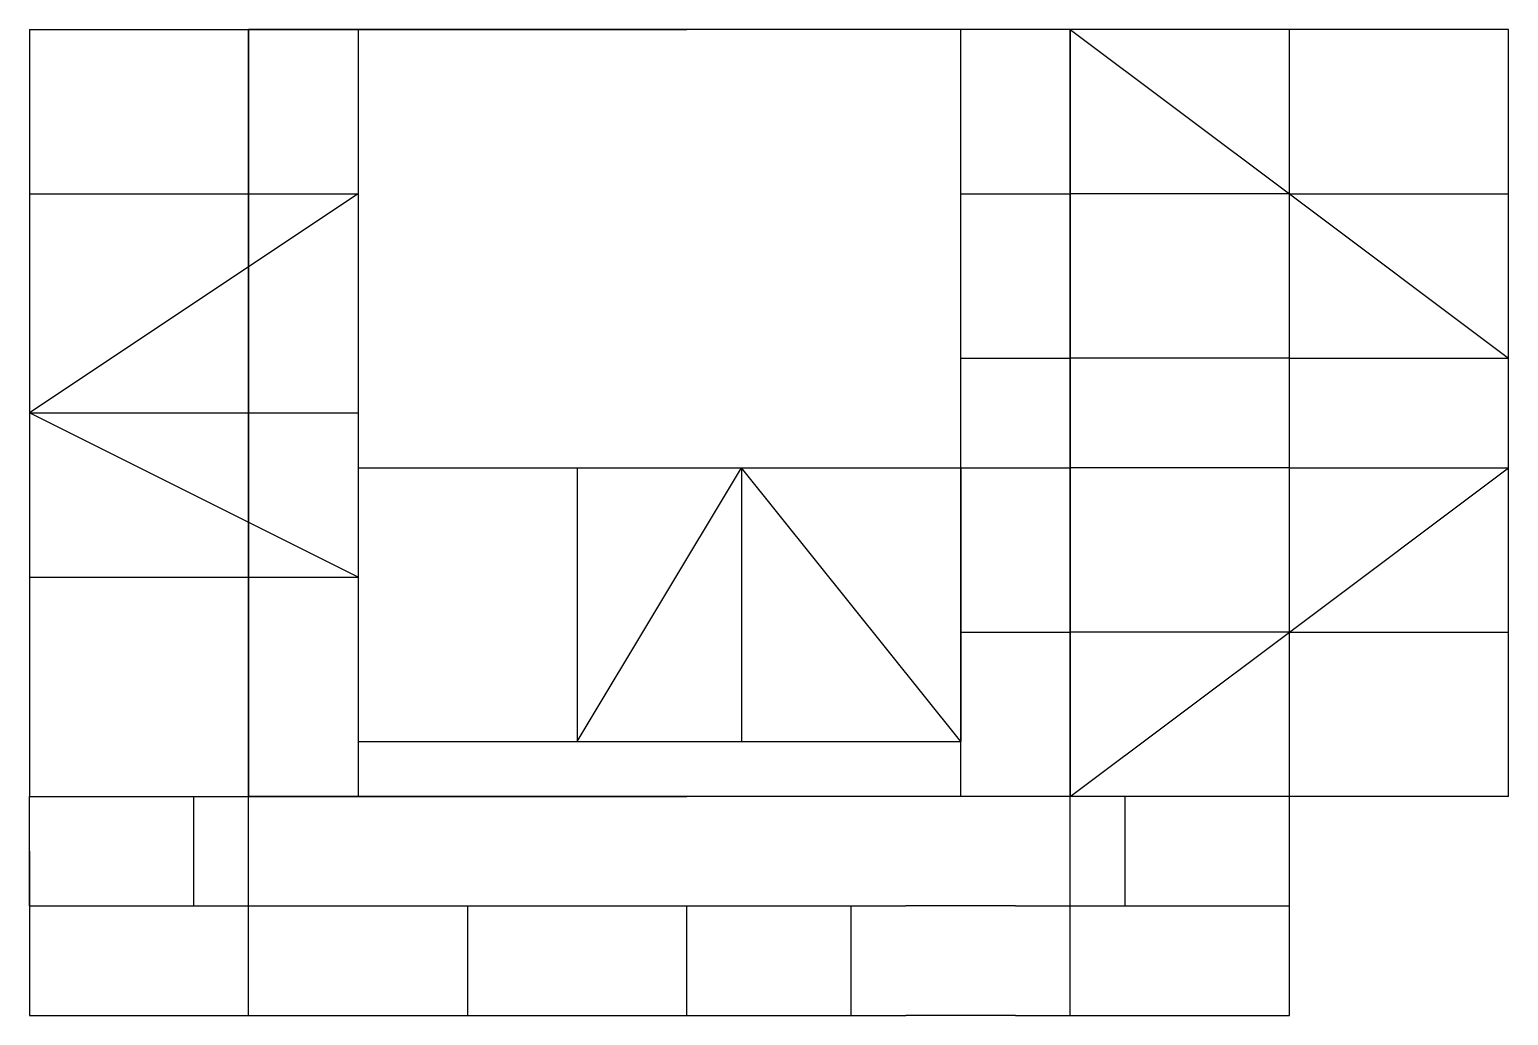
# Model space of a CAD drawing. Header units: millimetres. Extents: x -4800 to 3300, y -3300 to 2100.
import ezdxf

# ---------------------------------------------------------------- set-up
doc = ezdxf.new("R2010")
doc.units = ezdxf.units.MM
doc.layers.add('AS_Belki', color=145, linetype='Continuous')

msp = doc.modelspace()

# ---------------------------------------------------------------- linework, layer by layer
at = {"layer": 'AS_Belki', "color": 1, "ltscale": 20}
for p, q in [((-4800, 2100, 1800), (-4800, -2100, 1800)), ((-4800, 2100, 1800), (-3600, 2100, 1800)), ((-3000, 2100, 1800), (-3600, 2100, 1800)), ((-3600, 2100, 4200), (-1200, 2100, 1500)), ((900, 2100, 1500), (-3600, 2100, 1500)), ((900, 2100, 4200), (-3600, 2100, 4200)), ((900, 2100, 6000), (-3600, 2100, 6000)), ((-3600, 2100, 4200), (-1200, 2100, 6000)), ((-3600, 0, 1500), (-3600, 2100, -2400)), ((-3600, 2100, 4200), (-3600, 0, 6000)), ((-3600, 2100, 1500), (-3600, 0, 4200)), ((-3600, -2100, 6000), (-3600, 2100, 6000)), ((-3600, -2100, 4200), (-3600, 2100, 4200)), ((-3600, -2100, 1500), (-3600, 2100, 1500)), ((-3600, 2100, -2400), (-3600, 2100, 6900)), ((-3000, 2100, 1800), (-3000, -2100, 1800)), ((900, 2100, 4200), (-1200, 2100, 1500)), ((900, 2100, 4200), (-1200, 2100, 6000)), ((300, -2100, 1500), (300, 2100, 1500)), ((900, 2100, 1500), (2100, 1200, 1500)), ((2400, 2100, 1500), (900, 2100)), ((3300, 2100, 1500), (900, 2100, 1500)), ((900, 0, 1500), (900, 2100, -2400)), ((900, 2100, 4200), (900, 0, 6000)), ((900, 2100, 1500), (900, 0, 4200)), ((900, -2100, 6000), (900, 2100, 6000)), ((900, -2100, 4200), (900, 2100, 4200)), ((900, -2100, 1500), (900, 2100, 1500)), ((900, 2100, -2400), (900, 2100, 6900)), ((2100, -2100, 1500), (2100, 2100, 1500)), ((3300, -2100, 1500), (3300, 2100, 1500)), ((-3000, 1200, 1800), (-4800, 0, 1800)), ((-4800, 1200, 1800), (-3000, 1200, 1800)), ((300, 1200, 1500), (900, 1200, 1500)), ((2100, 1200, 1500), (900, 1200, 1500)), ((2100, 1200, 1500), (3300, 300, 1500)), ((2100, 1200, 1500), (3300, 1200, 1500)), ((300, 300, 1500), (900, 300, 1500)), ((2100, 300, 1500), (900, 300, 1500)), ((2100, 300, 1500), (3300, 300, 1500)), ((-3000, -900, 1800), (-4800, 0, 1800)), ((-4800, 0, 1800), (-3000, 0, 1800)), ((-3600, 0, 1500), (-3600, -2100, -2400)), ((-3600, -2100, 4200), (-3600, 0, 6000)), ((-3600, -2100, 1500), (-3600, 0, 4200)), ((900, 0, 1500), (900, -2100, -2400)), ((900, -2100, 4200), (900, 0, 6000)), ((900, -2100, 1500), (900, 0, 4200)), ((-3000, -300, 1800), (300, -300, 1800)), ((-1800, -1800, 1800), (-900, -300, 1800)), ((-1800, -300, 1800), (-1800, -1800, 1800)), ((300, -1800, 1800), (-900, -300, 1800)), ((-900, -300, 1800), (-900, -1800, 1800)), ((300, -300, 1800), (300, -300, 1500)), ((300, -300, 1800), (300, -1800, 1800)), ((300, -300, 1500), (900, -300, 1500)), ((2100, -300, 1500), (900, -300, 1500)), ((2100, -1200, 1500), (3300, -300, 1500)), ((2100, -300, 1500), (3300, -300, 1500)), ((-4800, -900, 1800), (-3000, -900, 1800)), ((300, -1200, 1500), (900, -1200, 1500)), ((900, -2100, 1500), (2100, -1200, 1500)), ((2100, -1200, 1500), (900, -1200, 1500)), ((2100, -1200, 1500), (3300, -1200, 1500)), ((-3000, -1800, 1800), (300, -1800, 1800)), ((300, -1800, 1800), (300, -1800, 1500)), ((-4800, -2700, 1800), (-4800, -2100, 1800)), ((-4800, -2100, 1800), (-3600, -2100, 1800)), ((-3900, -2700, 1800), (-3900, -2100, 1800)), ((-3600, -3000, 1800), (-3600, -2100, 900)), ((-3600, -3300, 1800), (-3600, -2100, 1800)), ((-3000, -2100, 1800), (-3600, -2100, 1800)), ((-3600, -2100, 4200), (-1200, -2100, 6000)), ((-3600, -2100, 4200), (-1200, -2100, 1500)), ((900, -2100, 6000), (-3600, -2100, 6000)), ((900, -2100, 4200), (-3600, -2100, 4200)), ((900, -2100, 1500), (-3600, -2100, 1500)), ((-3600, -2100, -2400), (-3600, -2100, 6900)), ((900, -2100, 4200), (-1200, -2100, 6000)), ((900, -2100, 4200), (-1200, -2100, 1500)), ((900, -3000, 1500), (900, -2100, 300)), ((900, -3300, 1500), (900, -2100, 1500)), ((2400, -2100, 1500), (900, -2100)), ((3300, -2100, 1500), (900, -2100, 1500)), ((900, -2100, -2400), (900, -2100, 6900)), ((1200, -2700, 1500), (1200, -2100, 1500)), ((2100, -2700, 1500), (2100, -2100, 1500)), ((-4800, -2400, 1800), (-4800, -3300, 1800)), ((-4800, -2700, 1800), (0, -2700, 1800)), ((-2400, -3300, 1800), (-2400, -2700, 1800)), ((-1200, -3300, 1800), (-1200, -2700, 1800)), ((-300, -3300, 1800), (-300, -2700, 1800)), ((600, -2700, 1500), (0, -2700, 1800)), ((600, -2700, 1500), (2100, -2700, 1500)), ((2100, -3300, 1500), (2100, -2700, 1500)), ((-4800, -3300, 1800), (0, -3300, 1800)), ((600, -3300, 1500), (0, -3300, 1800)), ((600, -3300, 1500), (2100, -3300, 1500))]:
    msp.add_line(p, q, dxfattribs=at)

doc.saveas('drawing.dxf')
